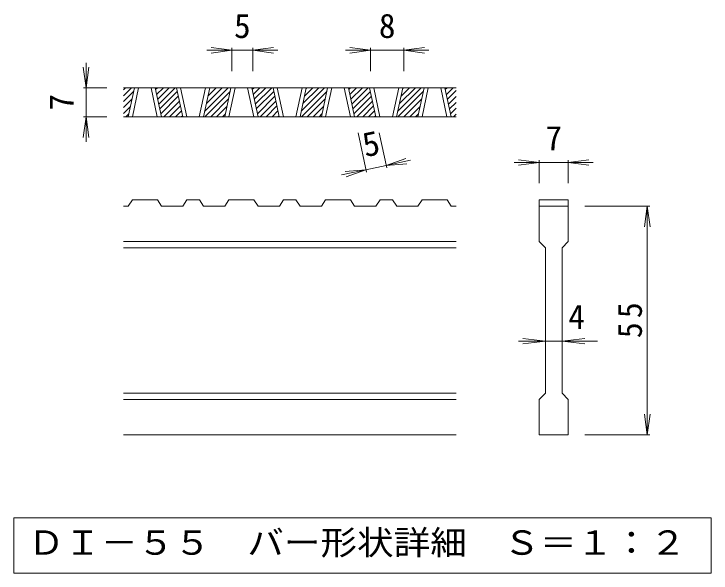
# Model space of a CAD drawing. Units: millimetres on the paper, enlarged 5 times, with parts at other scales. Extents: x -797 to 865, y -688 to 680.
# Drawn here: x 430.3 to 849.4, y -92.6 to 243.8 of the extents above; entities that cross this region are included whole.
import ezdxf
from ezdxf.enums import TextEntityAlignment as Align

# ---------------------------------------------------------------- set-up
doc = ezdxf.new("R2010")
doc.units = ezdxf.units.MM
doc.header["$LTSCALE"] = 5
doc.layers.add('D-0', color=3, linetype='Continuous', lineweight=9)
doc.layers.add('D-4', color=7, linetype='Continuous', lineweight=9)
doc.styles.add('ＭＳ ゴシック', font='')
doc.styles.get('ＭＳ ゴシック').set_extended_font_data('MS Gothic')

msp = doc.modelspace()

# ---------------------------------------------------------------- linework, layer by layer
at = {"layer": 'D-0'}
for p, q in [((696.078, 199.39), (496.078, 199.39)), ((496.078, 198.07), (497.398, 199.39)), ((496.078, 194.534), (500.934, 199.39)), ((496.078, 190.999), (502.206, 197.127)), ((498.945, 181.89), (502.69, 199.39)), ((501.445, 181.89), (505.19, 199.39)), ((512.69, 199.39), (516.435, 181.89)), ((515.19, 199.39), (518.935, 181.89)), ((515.434, 198.251), (516.573, 199.39)), ((516.057, 195.339), (520.109, 199.39)), ((516.68, 192.426), (523.644, 199.39)), ((517.304, 189.514), (527.18, 199.39)), ((517.927, 186.602), (528.457, 197.131)), ((531.718, 181.89), (527.973, 199.39)), ((534.218, 181.89), (530.473, 199.39)), ((545.463, 199.39), (541.718, 181.89)), ((547.973, 199.39), (544.228, 181.89)), ((544.971, 185.362), (559, 199.39)), ((545.035, 181.89), (560.272, 197.127)), ((545.934, 189.86), (555.464, 199.39)), ((546.896, 194.358), (551.928, 199.39)), ((547.859, 198.856), (548.393, 199.39)), ((557.011, 181.89), (560.756, 199.39)), ((559.511, 181.89), (563.256, 199.39)), ((570.756, 199.39), (574.501, 181.89)), ((573.256, 199.39), (577.001, 181.89)), ((573.5, 198.251), (574.639, 199.39)), ((574.123, 195.339), (578.175, 199.39)), ((574.746, 192.426), (581.71, 199.39)), ((575.37, 189.514), (585.246, 199.39)), ((575.993, 186.602), (586.523, 197.131)), ((589.784, 181.89), (586.039, 199.39)), ((592.284, 181.89), (588.539, 199.39)), ((603.529, 199.39), (599.784, 181.89)), ((606.039, 199.39), (602.294, 181.89)), ((603.037, 185.362), (617.066, 199.39)), ((603.101, 181.89), (618.338, 197.127)), ((604, 189.86), (613.53, 199.39)), ((604.962, 194.358), (609.995, 199.39)), ((605.925, 198.856), (606.459, 199.39)), ((615.077, 181.89), (618.822, 199.39)), ((617.577, 181.89), (621.322, 199.39)), ((628.822, 199.39), (632.567, 181.89)), ((631.322, 199.39), (635.067, 181.89)), ((631.566, 198.251), (632.705, 199.39)), ((632.189, 195.339), (636.241, 199.39)), ((632.812, 192.426), (639.776, 199.39)), ((633.436, 189.514), (643.312, 199.39)), ((634.059, 186.602), (644.589, 197.131)), ((647.85, 181.89), (644.105, 199.39)), ((650.35, 181.89), (646.605, 199.39)), ((661.595, 199.39), (657.85, 181.89)), ((664.105, 199.39), (660.36, 181.89)), ((661.103, 185.362), (675.132, 199.39)), ((661.167, 181.89), (676.404, 197.127)), ((662.066, 189.86), (671.596, 199.39)), ((663.028, 194.358), (668.061, 199.39)), ((663.991, 198.856), (664.525, 199.39)), ((673.143, 181.89), (676.888, 199.39)), ((675.643, 181.89), (679.388, 199.39)), ((686.888, 199.39), (690.633, 181.89)), ((689.388, 199.39), (693.133, 181.89)), ((689.632, 198.251), (690.771, 199.39)), ((690.255, 195.339), (694.307, 199.39)), ((690.878, 192.426), (696.078, 197.625)), ((518.55, 183.689), (529.08, 194.219)), ((576.616, 183.689), (587.146, 194.219)), ((634.682, 183.689), (645.212, 194.219)), ((691.502, 189.514), (696.078, 194.09)), ((496.078, 187.463), (501.243, 192.629)), ((520.286, 181.89), (529.703, 191.307)), ((548.57, 181.89), (559.309, 192.629)), ((578.352, 181.89), (587.769, 191.307)), ((606.636, 181.89), (617.375, 192.629)), ((636.418, 181.89), (645.835, 191.307)), ((664.703, 181.89), (675.441, 192.629)), ((692.125, 186.602), (696.078, 190.554)), ((496.078, 183.928), (500.281, 188.131)), ((523.822, 181.89), (530.326, 188.394)), ((527.357, 181.89), (530.949, 185.482)), ((552.106, 181.89), (558.347, 188.131)), ((581.888, 181.89), (588.392, 188.394)), ((585.423, 181.89), (589.015, 185.482)), ((610.172, 181.89), (616.413, 188.131)), ((639.954, 181.89), (646.458, 188.394)), ((643.489, 181.89), (647.081, 185.482)), ((668.238, 181.89), (674.479, 188.131)), ((692.748, 183.689), (696.078, 187.019)), ((696.078, 181.89), (496.078, 181.89)), ((497.575, 181.89), (499.318, 183.632)), ((530.893, 181.89), (531.573, 182.57)), ((555.642, 181.89), (557.384, 183.632)), ((588.959, 181.89), (589.639, 182.57)), ((613.708, 181.89), (615.45, 183.632)), ((647.025, 181.89), (647.705, 182.57)), ((671.774, 181.89), (673.516, 183.632)), ((694.484, 181.89), (696.078, 183.483)), ((498.989, 128.14), (501.489, 131.89)), ((516.479, 131.89), (501.489, 131.89)), ((516.479, 131.89), (518.979, 128.14)), ((531.762, 128.14), (534.262, 131.89)), ((541.762, 131.89), (534.262, 131.89)), ((541.762, 131.89), (544.272, 128.14)), ((557.055, 128.14), (559.555, 131.89)), ((574.545, 131.89), (559.555, 131.89)), ((574.545, 131.89), (577.045, 128.14)), ((589.828, 128.14), (592.328, 131.89)), ((599.828, 131.89), (592.328, 131.89)), ((599.828, 131.89), (602.338, 128.14)), ((615.121, 128.14), (617.621, 131.89)), ((632.611, 131.89), (617.621, 131.89)), ((632.611, 131.89), (635.111, 128.14)), ((647.894, 128.14), (650.394, 131.89)), ((657.894, 131.89), (650.394, 131.89)), ((657.894, 131.89), (660.404, 128.14)), ((673.187, 128.14), (675.687, 131.89)), ((690.677, 131.89), (675.687, 131.89)), ((690.677, 131.89), (693.177, 128.14)), ((746.078, 131.89), (746.078, 128.14)), ((498.989, 128.14), (496.078, 128.14)), ((531.762, 128.14), (518.979, 128.14)), ((557.055, 128.14), (544.272, 128.14)), ((589.828, 128.14), (577.045, 128.14)), ((615.121, 128.14), (602.338, 128.14)), ((647.894, 128.14), (635.111, 128.14)), ((673.187, 128.14), (660.404, 128.14)), ((696.078, 128.14), (693.177, 128.14)), ((746.078, 128.14), (763.578, 128.14)), ((746.078, 106.89), (746.078, 128.14)), ((763.578, 128.14), (763.578, 106.89)), ((696.078, 106.89), (496.078, 106.89)), ((746.078, 106.89), (749.827, 103.14)), ((759.827, 103.14), (763.578, 106.89)), ((696.078, 103.14), (496.078, 103.14)), ((749.827, 15.64), (749.827, 103.14)), ((759.827, 103.14), (759.827, 15.64)), ((696.078, 15.64), (496.078, 15.64)), ((746.078, 11.89), (749.827, 15.64)), ((759.827, 15.64), (763.578, 11.89)), ((696.078, 11.89), (496.078, 11.89)), ((746.078, -9.36), (746.078, 11.89)), ((763.578, 11.89), (763.578, -9.36)), ((696.078, -9.36), (496.078, -9.36)), ((763.578, -9.36), (746.078, -9.36))]:
    msp.add_line(p, q, dxfattribs=at)
msp.add_lwpolyline([(746.078, 131.89), (763.578, 131.89), (763.578, 128.14)], dxfattribs=at)
at = {"layer": 'D-0', "color": 7}
msp.add_lwpolyline([(430.251, -59.36), (430.251, -92.586), (849.405, -92.586), (849.405, -59.36)], close=True, dxfattribs=at)
at = {"layer": 'D-4'}
for p, q in [((561.327, 221.89), (548.934, 223.522)), ((561.327, 223.39), (561.327, 209.39)), ((573.827, 221.89), (586.22, 223.522)), ((573.827, 223.39), (573.827, 209.39)), ((644.676, 221.89), (632.283, 223.522)), ((644.676, 223.39), (644.676, 209.39)), ((664.676, 221.89), (677.069, 223.522)), ((664.676, 223.39), (664.676, 209.39)), ((561.327, 221.89), (546.327, 221.89)), ((561.327, 221.89), (548.934, 220.259)), ((573.827, 221.89), (561.327, 221.89)), ((573.827, 221.89), (586.22, 220.259)), ((573.827, 221.89), (588.827, 221.89)), ((644.676, 221.89), (629.676, 221.89)), ((644.676, 221.89), (632.283, 220.259)), ((664.676, 221.89), (644.676, 221.89)), ((664.676, 221.89), (677.069, 220.259)), ((664.676, 221.89), (679.676, 221.89)), ((473.578, 199.39), (473.578, 214.39)), ((473.578, 199.39), (471.946, 211.783)), ((473.578, 199.39), (475.209, 211.783)), ((472.078, 199.39), (486.078, 199.39)), ((473.578, 199.39), (473.578, 181.89)), ((473.578, 181.89), (471.946, 169.497)), ((472.078, 181.89), (486.078, 181.89)), ((473.578, 181.89), (475.209, 169.497)), ((473.578, 181.89), (473.578, 166.89)), ((642.197, 148.573), (637.138, 172.212)), ((654.42, 151.188), (649.921, 172.212)), ((654.106, 152.655), (665.884, 156.844)), ((654.106, 152.655), (668.774, 155.794)), ((746.078, 154.39), (733.685, 156.022)), ((746.078, 155.89), (746.078, 141.89)), ((763.578, 154.39), (775.971, 156.022)), ((763.578, 155.89), (763.578, 141.89)), ((654.106, 152.655), (641.883, 150.039)), ((654.106, 152.655), (666.566, 153.653)), ((746.078, 154.39), (731.078, 154.39)), ((746.078, 154.39), (733.685, 152.758)), ((763.578, 154.39), (746.078, 154.39)), ((763.578, 154.39), (775.971, 152.758)), ((763.578, 154.39), (778.578, 154.39)), ((641.883, 150.039), (627.215, 146.901)), ((641.883, 150.039), (629.423, 149.042)), ((641.883, 150.039), (630.106, 145.851)), ((812.578, 128.14), (773.578, 128.14)), ((811.078, 128.14), (809.446, 115.747)), ((811.078, 128.14), (812.709, 115.747)), ((811.078, -9.36), (811.078, 128.14)), ((749.827, 46.89), (733.577, 46.89)), ((749.827, 46.89), (736.184, 48.522)), ((749.827, 46.89), (736.184, 45.259)), ((759.827, 46.89), (749.827, 46.89)), ((759.827, 46.89), (773.47, 48.522)), ((759.827, 46.89), (773.47, 45.259)), ((759.827, 46.89), (781.077, 46.89)), ((811.078, -9.36), (809.446, 3.033)), ((811.078, -9.36), (812.709, 3.033)), ((812.578, -9.36), (773.578, -9.36))]:
    msp.add_line(p, q, dxfattribs=at)

# ---------------------------------------------------------------- texts
at = {"layer": 'D-0', "color": 2, "style": 'ＭＳ ゴシック', "width": 1.1}
msp.add_text('ＤＩ－５５\u3000バー形状詳細\u3000Ｓ＝１：２', height=14.66, dxfattribs=at).set_placement((438.578, -85.973), align=Align.BOTTOM_LEFT)
at = {"layer": 'D-4', "color": 2, "style": 'ＭＳ ゴシック'}
for s, p in [('5', (562.577, 224.89)), ('8', (649.676, 224.89)), ('7', (749.828, 157.39)), ('4', (763.577, 49.89))]:
    msp.add_text(s, height=14.66, dxfattribs=at).set_placement(p, align=Align.BOTTOM_LEFT)
for s, rotation, p in [('7', 90, (470.578, 185.64)), ('5', 12.079, (642.478, 153.235))]:
    msp.add_text(s, height=14.66, rotation=rotation, dxfattribs=at).set_placement(p, align=Align.BOTTOM_LEFT)
at = {"layer": 'D-4', "color": 2, "insert": (808.078, 48.765), "char_height": 14.66, "attachment_point": 7, "rotation": 90, "style": 'ＭＳ ゴシック'}
msp.add_mtext('\\T1.27;\\W0.95;55', dxfattribs=at)

doc.saveas('drawing.dxf')
